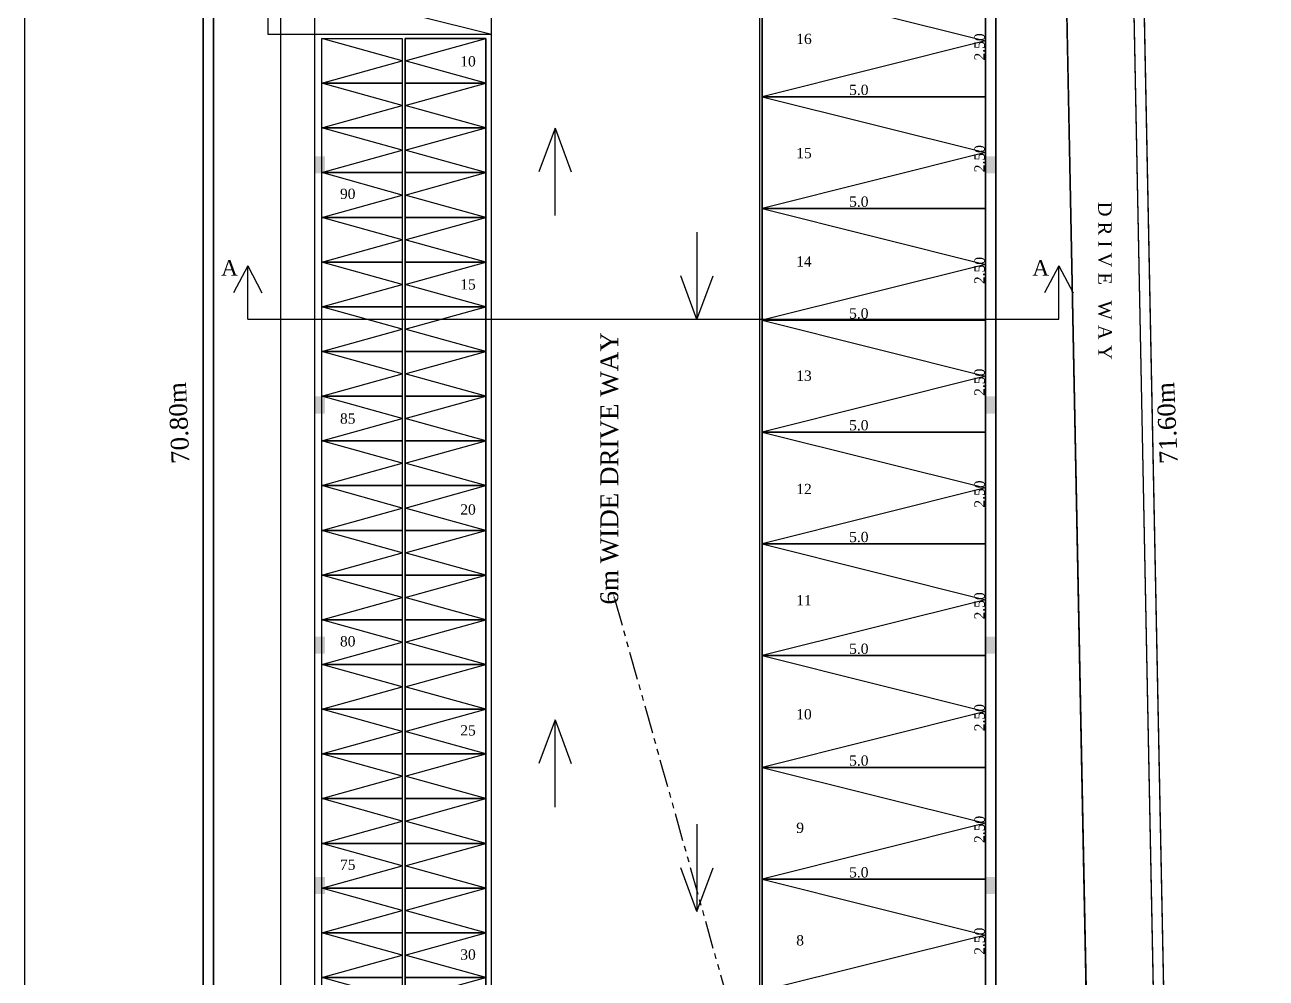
# Model space of a CAD drawing. Header units: metres. Extents: x 3520 to 17931, y 2577 to 6638.
# Drawn here: x 3520.48 to 3548.25, y 2643.43 to 2664.75 of the extents above; entities that cross this region are included whole.
import ezdxf

# ---------------------------------------------------------------- set-up
doc = ezdxf.new("R2010")
doc.units = ezdxf.units.M
doc.header["$MEASUREMENT"] = 0
doc.linetypes.add('HIDDEN', pattern=[0.375, 0.25, -0.125])
doc.linetypes.add('PHANTOM2', pattern=[1.25, 0.625, -0.125, 0.125, -0.125, 0.125, -0.125])
for name, color, linetype in [('BLK_1_COVERED_AREA', 7, 'Continuous'), ('BLK_1_FLR_0_BLT_UP_AREA', 7, 'Continuous'), ('BLK_1_FLR_0_BLT_UP_AREA_DEDUCT', 7, 'Continuous'), ('BLK_1_LVL_0_BLDG_FOOT_PRINT', 7, 'Continuous'), ('BLK_1_LVL_0_SIDE_SETBACK1', 7, 'Continuous'), ('BLK_1_LVL_0_SIDE_SETBACK2', 7, 'Continuous'), ('LOCATION_PLAN', 7, 'Continuous'), ('PARKING_SLOT', 7, 'Continuous'), ('PLOT_BOUNDARY', 7, 'Continuous'), ('RWH_1', 7, 'Continuous'), ('SEGREGATED_TOILET', 1, 'Continuous'), ('TWO_WHEELER_PARKING', 7, 'Continuous')]:
    doc.layers.add(name, color=color, linetype=linetype)
doc.styles.add('ANAND', font='times.ttf')
doc.styles.get("Standard").update_dxf_attribs({"font": 'times.ttf'})
doc.dimstyles.new('STANDARD$0', dxfattribs={"dimtxt": 0.25, "dimasz": 0.1, "dimexe": 2, "dimexo": 2, "dimgap": 0, "dimtad": 0, "dimzin": 0, "dimdsep": 46, "dimtxsty": 'ANAND', "dimcen": 0.0625, "dimdle": 2.5, "dimse1": 1, "dimse2": 1, "dimclrd": 2, "dimclre": 9, "dimadec": 0, "dimazin": 0, "dimtfac": 1, "dimtix": 1, "dimtofl": 0, "dimtmove": 2, "dimatfit": 3, "dimldrblk": 'OBLIQUE', "dimfxl": 0, "dimtolj": 1, "dimtzin": 0, "dimarcsym": 0})

# ---------------------------------------------------------------- blocks, each defined once
blk = doc.blocks.new('*D135')
at = {"layer": 'Defpoints', "color": 0}
for p in [(3533.645, 2652.022), (3533.645, 2652.022), (3543.235, 2617.96)]:
    blk.add_point(p, dxfattribs=at)
at = {"layer": 'SEGREGATED_TOILET', "color": 2, "linetype": 'PHANTOM2', "lineweight": -2}
for p, q in [((3533.672, 2651.926), (3538.331, 2635.376)), ((3543.208, 2618.057), (3538.548, 2634.606))]:
    blk.add_line(p, q, dxfattribs=at)
at = {"layer": 'SEGREGATED_TOILET', "color": 2}
for points in [[(3533.688, 2651.93), (3533.656, 2651.921), (3533.645, 2652.022)], [(3543.224, 2618.061), (3543.192, 2618.052), (3543.235, 2617.96)]]:
    blk.add_solid(points, dxfattribs=at)
at = {"layer": 'SEGREGATED_TOILET', "color": 0, "insert": (3538.44, 2634.991), "char_height": 0.25, "attachment_point": 5, "rotation": 285.7249, "style": 'ANAND'}
blk.add_mtext('\\A1;35.39', dxfattribs=at)
blk = doc.blocks.new('_Oblique')
at = {"color": 0, "linetype": 'ByBlock', "lineweight": -2}
blk.add_line((-0.5, -0.5), (0.5, 0.5), dxfattribs=at)

msp = doc.modelspace()

# ---------------------------------------------------------------- hatches: boundary and pattern name
h = msp.add_hatch()
h.set_pattern_fill('ANSI31', color=256, scale=0.888462)
h.set_pattern_definition([(45, (1575.42363, 3656.56344), (-0.0785296473, 0.0785296473), [])])
h.paths.add_polyline_path([(3540.143, 2683.065), (3537.808, 2683.065), (3537.808, 2682.456), (3538.036, 2682.456), (3538.036, 2682.837), (3539.915, 2682.837), (3539.915, 2680.857), (3538.036, 2680.857), (3538.036, 2681.237), (3537.808, 2681.237), (3537.808, 2680.628), (3540.143, 2680.628)])
h.paths.add_polyline_path([(3542.988, 2674.575), (3542.988, 2675.876), (3542.195, 2675.876), (3542.195, 2674.575)], flags=9)
h.paths.add_polyline_path([(3543.768, 2654.385), (3543.768, 2656.123), (3542.876, 2656.123), (3542.876, 2654.385)], flags=9)
h.paths.add_polyline_path([(3541.524, 2685.98), (3541.524, 2687.282), (3540.732, 2687.282), (3540.732, 2685.98)], flags=9)
h.paths.add_polyline_path([(3543.058, 2678.961), (3544.36, 2678.961), (3544.36, 2679.754), (3543.058, 2679.754)], flags=9)
h.paths.add_polyline_path([(3538.76, 2683.715), (3538.76, 2684.245), (3538.363, 2684.245), (3538.363, 2683.715)], flags=9)
h.paths.add_polyline_path([(3538.934, 2679.451), (3538.934, 2679.98), (3538.538, 2679.98), (3538.538, 2679.451)], flags=9)
h.paths.add_polyline_path([(3539.796, 2681.583), (3539.796, 2682.113), (3539.399, 2682.113), (3539.399, 2681.583)], flags=25)
h.paths.add_polyline_path([(3538.712, 2682.296), (3539.241, 2682.296), (3539.241, 2682.692), (3538.712, 2682.692)], flags=25)
h.paths.add_polyline_path([(3541.817, 2681.523), (3541.817, 2682.174), (3541.421, 2682.174), (3541.421, 2681.523)], flags=9)
h.paths.add_polyline_path([(3532.574, 2678.798), (3533.346, 2678.798), (3533.346, 2679.194), (3532.574, 2679.194)], flags=9)
h.paths.add_polyline_path([(3531.559, 2682.746), (3533.17, 2682.746), (3533.17, 2683.031), (3531.559, 2683.031)], flags=9)
h.paths.add_polyline_path([(3538.575, 2681.625), (3539.214, 2681.625), (3539.214, 2681.974), (3538.575, 2681.974)], flags=25)
h.paths.add_polyline_path([(3529.294, 2619.325), (3530.883, 2619.325), (3530.883, 2619.595), (3529.294, 2619.595)], flags=9)
h.paths.add_polyline_path([(3538.223, 2619.354), (3539.811, 2619.354), (3539.811, 2619.623), (3538.223, 2619.623)], flags=9)
h.paths.add_polyline_path([(3538.754, 2621.658), (3540.869, 2621.658), (3540.869, 2622.146), (3538.754, 2622.146)], flags=9)
h.paths.add_polyline_path([(3528.3, 2621.658), (3530.415, 2621.658), (3530.415, 2622.146), (3528.3, 2622.146)], flags=9)
h.paths.add_polyline_path([(3533.917, 2624.363), (3535.287, 2624.363), (3535.287, 2624.743), (3533.917, 2624.743)], flags=9)
h.paths.add_polyline_path([(3524.75, 2681.596), (3525.935, 2681.596), (3525.935, 2682.032), (3524.75, 2682.032)], flags=9)
h.paths.add_polyline_path([(3539.833, 2623.708), (3541.589, 2623.708), (3541.589, 2624.183), (3539.833, 2624.183)], flags=9)
h.paths.add_polyline_path([(3527.649, 2623.708), (3529.404, 2623.708), (3529.404, 2624.183), (3527.649, 2624.183)], flags=9)
h.paths.add_polyline_path([(3531.304, 2681.274), (3533.969, 2681.274), (3533.969, 2681.844), (3531.304, 2681.844)], flags=9)
h.paths.add_polyline_path([(3539.486, 2620.353), (3541.242, 2620.353), (3541.242, 2620.828), (3539.486, 2620.828)], flags=9)
h.paths.add_polyline_path([(3527.622, 2620.353), (3529.378, 2620.353), (3529.378, 2620.828), (3527.622, 2620.828)], flags=9)
h.paths.add_polyline_path([(3528.044, 2618.32), (3530.35, 2618.32), (3530.35, 2618.795), (3528.044, 2618.795)], flags=9)
h.paths.add_polyline_path([(3524.215, 2660.673), (3524.215, 2657.79), (3524.849, 2657.79), (3524.849, 2660.673)], flags=9)
h.paths.add_polyline_path([(3542.872, 2629.511), (3544.322, 2629.511), (3544.322, 2630.144), (3542.872, 2630.144)], flags=9)
h.paths.add_polyline_path([(3524.835, 2629.511), (3526.284, 2629.511), (3526.284, 2630.144), (3524.835, 2630.144)], flags=9)
h.paths.add_polyline_path([(3536.727, 2683.82), (3537.078, 2683.82), (3537.078, 2684.169), (3536.727, 2684.169)], flags=9)
h.paths.add_polyline_path([(3530.817, 2651.515), (3535.422, 2651.515), (3535.422, 2652.782), (3530.817, 2652.782)], flags=9)
h.paths.add_polyline_path([(3542.983, 2617.369), (3544.201, 2617.369), (3544.201, 2618.002), (3542.983, 2618.002)], flags=9)
h.paths.add_polyline_path([(3524.692, 2617.369), (3526.413, 2617.369), (3526.413, 2618.002), (3524.692, 2618.002)], flags=9)
h.paths.add_polyline_path([(3529.921, 2661.061), (3529.921, 2657.383), (3530.555, 2657.383), (3530.555, 2661.061)], flags=9)
h.paths.add_polyline_path([(3535.618, 2660.573), (3535.618, 2657.864), (3536.251, 2657.864), (3536.251, 2660.573)], flags=9)
h.paths.add_polyline_path([(3532.166, 2636.361), (3536.986, 2636.361), (3536.986, 2636.994), (3532.166, 2636.994)], flags=9)
h = msp.add_hatch(color=256)
h.paths.add_polyline_path([(3527.197, 2661.812), (3527.083, 2661.812), (3527.083, 2661.545), (3527.197, 2661.545)])
h.paths.add_polyline_path([(3527.083, 2661.812), (3526.969, 2661.812), (3526.969, 2661.545), (3527.083, 2661.545)])
h.paths.add_polyline_path([(3527.197, 2661.545), (3527.083, 2661.545), (3527.083, 2661.431), (3527.197, 2661.431)])
h.paths.add_polyline_path([(3527.083, 2661.545), (3526.969, 2661.545), (3526.969, 2661.431), (3527.083, 2661.431)])
h = msp.add_hatch(color=256)
h.paths.add_polyline_path([(3542.199, 2661.812), (3542.085, 2661.812), (3542.085, 2661.545), (3542.199, 2661.545)])
h.paths.add_polyline_path([(3542.085, 2661.812), (3541.971, 2661.812), (3541.971, 2661.545), (3542.085, 2661.545)])
h.paths.add_polyline_path([(3542.199, 2661.545), (3542.085, 2661.545), (3542.085, 2661.431), (3542.199, 2661.431)])
h.paths.add_polyline_path([(3542.085, 2661.545), (3541.971, 2661.545), (3541.971, 2661.431), (3542.085, 2661.431)])
h = msp.add_hatch(color=256)
h.paths.add_polyline_path([(3527.197, 2656.44), (3527.083, 2656.44), (3527.083, 2656.173), (3527.197, 2656.173)])
h.paths.add_polyline_path([(3527.083, 2656.44), (3526.969, 2656.44), (3526.969, 2656.173), (3527.083, 2656.173)])
h.paths.add_polyline_path([(3527.197, 2656.173), (3527.083, 2656.173), (3527.083, 2656.059), (3527.197, 2656.059)])
h.paths.add_polyline_path([(3527.083, 2656.173), (3526.969, 2656.173), (3526.969, 2656.059), (3527.083, 2656.059)])
h = msp.add_hatch(color=256)
h.paths.add_polyline_path([(3542.199, 2656.44), (3542.085, 2656.44), (3542.085, 2656.173), (3542.199, 2656.173)])
h.paths.add_polyline_path([(3542.085, 2656.44), (3541.971, 2656.44), (3541.971, 2656.173), (3542.085, 2656.173)])
h.paths.add_polyline_path([(3542.199, 2656.173), (3542.085, 2656.173), (3542.085, 2656.059), (3542.199, 2656.059)])
h.paths.add_polyline_path([(3542.085, 2656.173), (3541.971, 2656.173), (3541.971, 2656.059), (3542.085, 2656.059)])
h = msp.add_hatch(color=256)
h.paths.add_polyline_path([(3527.197, 2651.067), (3527.083, 2651.067), (3527.083, 2650.801), (3527.197, 2650.801)])
h.paths.add_polyline_path([(3527.083, 2651.067), (3526.969, 2651.067), (3526.969, 2650.801), (3527.083, 2650.801)])
h.paths.add_polyline_path([(3527.197, 2650.801), (3527.083, 2650.801), (3527.083, 2650.687), (3527.197, 2650.687)])
h.paths.add_polyline_path([(3527.083, 2650.801), (3526.969, 2650.801), (3526.969, 2650.687), (3527.083, 2650.687)])
h = msp.add_hatch(color=256)
h.paths.add_polyline_path([(3542.199, 2651.067), (3542.085, 2651.067), (3542.085, 2650.801), (3542.199, 2650.801)])
h.paths.add_polyline_path([(3542.085, 2651.067), (3541.971, 2651.067), (3541.971, 2650.801), (3542.085, 2650.801)])
h.paths.add_polyline_path([(3542.199, 2650.801), (3542.085, 2650.801), (3542.085, 2650.687), (3542.199, 2650.687)])
h.paths.add_polyline_path([(3542.085, 2650.801), (3541.971, 2650.801), (3541.971, 2650.687), (3542.085, 2650.687)])
h = msp.add_hatch(color=256)
h.paths.add_polyline_path([(3527.197, 2645.695), (3527.083, 2645.695), (3527.083, 2645.429), (3527.197, 2645.429)])
h.paths.add_polyline_path([(3527.083, 2645.695), (3526.969, 2645.695), (3526.969, 2645.429), (3527.083, 2645.429)])
h.paths.add_polyline_path([(3527.197, 2645.429), (3527.083, 2645.429), (3527.083, 2645.315), (3527.197, 2645.315)])
h.paths.add_polyline_path([(3527.083, 2645.429), (3526.969, 2645.429), (3526.969, 2645.315), (3527.083, 2645.315)])
h = msp.add_hatch(color=256)
h.paths.add_polyline_path([(3542.199, 2645.695), (3542.085, 2645.695), (3542.085, 2645.429), (3542.199, 2645.429)])
h.paths.add_polyline_path([(3542.085, 2645.695), (3541.971, 2645.695), (3541.971, 2645.429), (3542.085, 2645.429)])
h.paths.add_polyline_path([(3542.199, 2645.429), (3542.085, 2645.429), (3542.085, 2645.315), (3542.199, 2645.315)])
h.paths.add_polyline_path([(3542.085, 2645.429), (3541.971, 2645.429), (3541.971, 2645.315), (3542.085, 2645.315)])

# ---------------------------------------------------------------- linework, layer by layer
for p, q in [((3545.056, 2688.364), (3546.471, 2616.778)), ((3543.331, 2688.096), (3544.736, 2616.979)), ((3544.83, 2688.125), (3546.236, 2617.008)), ((3524.471, 2687.578), (3524.471, 2616.778)), ((3524.701, 2687.357), (3524.701, 2616.778)), ((3526.201, 2687.357), (3526.201, 2616.778)), ((3530.92, 2616.778), (3530.92, 2679.072)), ((3536.92, 2616.778), (3536.92, 2679.072)), ((3532.342, 2662.441), (3531.98, 2661.464)), ((3532.342, 2660.487), (3532.342, 2662.441)), ((3532.342, 2662.441), (3532.704, 2661.464)), ((3535.514, 2660.112), (3535.514, 2658.159)), ((3525.467, 2659.359), (3525.147, 2658.76)), ((3525.467, 2658.166), (3525.467, 2659.359)), ((3525.467, 2659.359), (3525.786, 2658.76)), ((3543.61, 2659.359), (3543.291, 2658.76)), ((3543.61, 2658.166), (3543.61, 2659.359)), ((3543.61, 2659.359), (3543.93, 2658.76)), ((3535.514, 2658.159), (3535.152, 2659.135)), ((3535.514, 2658.159), (3535.876, 2659.135)), ((3525.467, 2658.166), (3543.61, 2658.166)), ((3532.342, 2649.208), (3531.98, 2648.231)), ((3532.342, 2647.255), (3532.342, 2649.208)), ((3532.342, 2649.208), (3532.704, 2648.231)), ((3535.514, 2646.879), (3535.514, 2644.926)), ((3535.514, 2644.926), (3535.152, 2645.902)), ((3535.514, 2644.926), (3535.876, 2645.902))]:
    msp.add_line(p, q)
at = {"linetype": 'HIDDEN'}
for p, q in [((3526.969, 2634.951), (3526.968, 2672.175)), ((3542.199, 2672.175), (3542.199, 2634.951))]:
    msp.add_line(p, q, dxfattribs=at)
for points in [[(3520.483, 2710.351), (3679.581, 2710.351), (3679.581, 2606.963), (3520.483, 2606.963)], [(3542.199, 2625.417), (3526.969, 2625.417), (3526.969, 2685.121), (3542.199, 2685.121)]]:
    msp.add_lwpolyline(points, close=True)
for points in [[(3530.92, 2667.044), (3525.92, 2667.044), (3525.92, 2664.544), (3530.92, 2664.544), (3530.92, 2667.044), (3525.92, 2665.794), (3530.92, 2664.544)], [(3536.971, 2665.645), (3541.971, 2665.645), (3541.971, 2663.145), (3536.971, 2663.145), (3536.971, 2665.645), (3541.971, 2664.395), (3536.971, 2663.145)], [(3527.126, 2663.446), (3527.126, 2664.446), (3528.926, 2664.446), (3528.926, 2663.446), (3527.126, 2663.446), (3528.926, 2663.946), (3527.126, 2664.446)], [(3530.793, 2663.446), (3530.793, 2664.446), (3528.993, 2664.446), (3528.993, 2663.446), (3530.793, 2663.446), (3528.993, 2663.946), (3530.793, 2664.446)], [(3527.126, 2662.446), (3527.126, 2663.446), (3528.926, 2663.446), (3528.926, 2662.446), (3527.126, 2662.446), (3528.926, 2662.946), (3527.126, 2663.446)], [(3530.793, 2662.446), (3530.793, 2663.446), (3528.993, 2663.446), (3528.993, 2662.446), (3530.793, 2662.446), (3528.993, 2662.946), (3530.793, 2663.446)], [(3536.971, 2663.145), (3541.971, 2663.145), (3541.971, 2660.645), (3536.971, 2660.645), (3536.971, 2663.145), (3541.971, 2661.895), (3536.971, 2660.645)], [(3527.126, 2661.446), (3527.126, 2662.446), (3528.926, 2662.446), (3528.926, 2661.446), (3527.126, 2661.446), (3528.926, 2661.946), (3527.126, 2662.446)], [(3530.793, 2661.446), (3530.793, 2662.446), (3528.993, 2662.446), (3528.993, 2661.446), (3530.793, 2661.446), (3528.993, 2661.946), (3530.793, 2662.446)], [(3527.126, 2660.446), (3527.126, 2661.446), (3528.926, 2661.446), (3528.926, 2660.446), (3527.126, 2660.446), (3528.926, 2660.946), (3527.126, 2661.446)], [(3530.793, 2660.446), (3530.793, 2661.446), (3528.993, 2661.446), (3528.993, 2660.446), (3530.793, 2660.446), (3528.993, 2660.946), (3530.793, 2661.446)], [(3536.971, 2660.645), (3541.971, 2660.645), (3541.971, 2658.145), (3536.971, 2658.145), (3536.971, 2660.645), (3541.971, 2659.395), (3536.971, 2658.145)], [(3527.126, 2659.446), (3527.126, 2660.446), (3528.926, 2660.446), (3528.926, 2659.446), (3527.126, 2659.446), (3528.926, 2659.946), (3527.126, 2660.446)], [(3530.793, 2659.446), (3530.793, 2660.446), (3528.993, 2660.446), (3528.993, 2659.446), (3530.793, 2659.446), (3528.993, 2659.946), (3530.793, 2660.446)], [(3527.126, 2658.446), (3527.126, 2659.446), (3528.926, 2659.446), (3528.926, 2658.446), (3527.126, 2658.446), (3528.926, 2658.946), (3527.126, 2659.446)], [(3530.793, 2658.446), (3530.793, 2659.446), (3528.993, 2659.446), (3528.993, 2658.446), (3530.793, 2658.446), (3528.993, 2658.946), (3530.793, 2659.446)], [(3527.126, 2657.446), (3527.126, 2658.446), (3528.926, 2658.446), (3528.926, 2657.446), (3527.126, 2657.446), (3528.926, 2657.946), (3527.126, 2658.446)], [(3530.793, 2657.446), (3530.793, 2658.446), (3528.993, 2658.446), (3528.993, 2657.446), (3530.793, 2657.446), (3528.993, 2657.946), (3530.793, 2658.446)], [(3536.971, 2658.145), (3541.971, 2658.145), (3541.971, 2655.645), (3536.971, 2655.645), (3536.971, 2658.145), (3541.971, 2656.895), (3536.971, 2655.645)], [(3527.126, 2656.446), (3527.126, 2657.446), (3528.926, 2657.446), (3528.926, 2656.446), (3527.126, 2656.446), (3528.926, 2656.946), (3527.126, 2657.446)], [(3530.793, 2656.446), (3530.793, 2657.446), (3528.993, 2657.446), (3528.993, 2656.446), (3530.793, 2656.446), (3528.993, 2656.946), (3530.793, 2657.446)], [(3527.126, 2655.446), (3527.126, 2656.446), (3528.926, 2656.446), (3528.926, 2655.446), (3527.126, 2655.446), (3528.926, 2655.946), (3527.126, 2656.446)], [(3530.793, 2655.446), (3530.793, 2656.446), (3528.993, 2656.446), (3528.993, 2655.446), (3530.793, 2655.446), (3528.993, 2655.946), (3530.793, 2656.446)], [(3536.971, 2655.645), (3541.971, 2655.645), (3541.971, 2653.145), (3536.971, 2653.145), (3536.971, 2655.645), (3541.971, 2654.395), (3536.971, 2653.145)], [(3527.126, 2654.446), (3527.126, 2655.446), (3528.926, 2655.446), (3528.926, 2654.446), (3527.126, 2654.446), (3528.926, 2654.946), (3527.126, 2655.446)], [(3530.793, 2654.446), (3530.793, 2655.446), (3528.993, 2655.446), (3528.993, 2654.446), (3530.793, 2654.446), (3528.993, 2654.946), (3530.793, 2655.446)], [(3527.126, 2653.446), (3527.126, 2654.446), (3528.926, 2654.446), (3528.926, 2653.446), (3527.126, 2653.446), (3528.926, 2653.946), (3527.126, 2654.446)], [(3530.793, 2653.446), (3530.793, 2654.446), (3528.993, 2654.446), (3528.993, 2653.446), (3530.793, 2653.446), (3528.993, 2653.946), (3530.793, 2654.446)], [(3527.126, 2652.446), (3527.126, 2653.446), (3528.926, 2653.446), (3528.926, 2652.446), (3527.126, 2652.446), (3528.926, 2652.946), (3527.126, 2653.446)], [(3530.793, 2652.446), (3530.793, 2653.446), (3528.993, 2653.446), (3528.993, 2652.446), (3530.793, 2652.446), (3528.993, 2652.946), (3530.793, 2653.446)], [(3536.971, 2653.145), (3541.971, 2653.145), (3541.971, 2650.645), (3536.971, 2650.645), (3536.971, 2653.145), (3541.971, 2651.895), (3536.971, 2650.645)], [(3527.126, 2651.446), (3527.126, 2652.446), (3528.926, 2652.446), (3528.926, 2651.446), (3527.126, 2651.446), (3528.926, 2651.946), (3527.126, 2652.446)], [(3530.793, 2651.446), (3530.793, 2652.446), (3528.993, 2652.446), (3528.993, 2651.446), (3530.793, 2651.446), (3528.993, 2651.946), (3530.793, 2652.446)], [(3527.126, 2650.446), (3527.126, 2651.446), (3528.926, 2651.446), (3528.926, 2650.446), (3527.126, 2650.446), (3528.926, 2650.946), (3527.126, 2651.446)], [(3530.793, 2650.446), (3530.793, 2651.446), (3528.993, 2651.446), (3528.993, 2650.446), (3530.793, 2650.446), (3528.993, 2650.946), (3530.793, 2651.446)], [(3536.971, 2650.645), (3541.971, 2650.645), (3541.971, 2648.145), (3536.971, 2648.145), (3536.971, 2650.645), (3541.971, 2649.395), (3536.971, 2648.145)], [(3527.126, 2649.446), (3527.126, 2650.446), (3528.926, 2650.446), (3528.926, 2649.446), (3527.126, 2649.446), (3528.926, 2649.946), (3527.126, 2650.446)], [(3530.793, 2649.446), (3530.793, 2650.446), (3528.993, 2650.446), (3528.993, 2649.446), (3530.793, 2649.446), (3528.993, 2649.946), (3530.793, 2650.446)], [(3527.126, 2648.446), (3527.126, 2649.446), (3528.926, 2649.446), (3528.926, 2648.446), (3527.126, 2648.446), (3528.926, 2648.946), (3527.126, 2649.446)], [(3530.793, 2648.446), (3530.793, 2649.446), (3528.993, 2649.446), (3528.993, 2648.446), (3530.793, 2648.446), (3528.993, 2648.946), (3530.793, 2649.446)], [(3527.126, 2647.446), (3527.126, 2648.446), (3528.926, 2648.446), (3528.926, 2647.446), (3527.126, 2647.446), (3528.926, 2647.946), (3527.126, 2648.446)], [(3530.793, 2647.446), (3530.793, 2648.446), (3528.993, 2648.446), (3528.993, 2647.446), (3530.793, 2647.446), (3528.993, 2647.946), (3530.793, 2648.446)], [(3536.971, 2648.145), (3541.971, 2648.145), (3541.971, 2645.645), (3536.971, 2645.645), (3536.971, 2648.145), (3541.971, 2646.895), (3536.971, 2645.645)], [(3527.126, 2646.446), (3527.126, 2647.446), (3528.926, 2647.446), (3528.926, 2646.446), (3527.126, 2646.446), (3528.926, 2646.946), (3527.126, 2647.446)], [(3530.793, 2646.446), (3530.793, 2647.446), (3528.993, 2647.446), (3528.993, 2646.446), (3530.793, 2646.446), (3528.993, 2646.946), (3530.793, 2647.446)], [(3527.126, 2645.446), (3527.126, 2646.446), (3528.926, 2646.446), (3528.926, 2645.446), (3527.126, 2645.446), (3528.926, 2645.946), (3527.126, 2646.446)], [(3530.793, 2645.446), (3530.793, 2646.446), (3528.993, 2646.446), (3528.993, 2645.446), (3530.793, 2645.446), (3528.993, 2645.946), (3530.793, 2646.446)], [(3536.971, 2645.645), (3541.971, 2645.645), (3541.971, 2643.145), (3536.971, 2643.145), (3536.971, 2645.645), (3541.971, 2644.395), (3536.971, 2643.145)], [(3527.126, 2644.446), (3527.126, 2645.446), (3528.926, 2645.446), (3528.926, 2644.446), (3527.126, 2644.446), (3528.926, 2644.946), (3527.126, 2645.446)], [(3530.793, 2644.446), (3530.793, 2645.446), (3528.993, 2645.446), (3528.993, 2644.446), (3530.793, 2644.446), (3528.993, 2644.946), (3530.793, 2645.446)], [(3527.126, 2643.446), (3527.126, 2644.446), (3528.926, 2644.446), (3528.926, 2643.446), (3527.126, 2643.446), (3528.926, 2643.946), (3527.126, 2644.446)], [(3530.793, 2643.446), (3530.793, 2644.446), (3528.993, 2644.446), (3528.993, 2643.446), (3530.793, 2643.446), (3528.993, 2643.946), (3530.793, 2644.446)], [(3527.126, 2642.446), (3527.126, 2643.446), (3528.926, 2643.446), (3528.926, 2642.446), (3527.126, 2642.446), (3528.926, 2642.946), (3527.126, 2643.446)], [(3530.793, 2642.446), (3530.793, 2643.446), (3528.993, 2643.446), (3528.993, 2642.446), (3530.793, 2642.446), (3528.993, 2642.946), (3530.793, 2643.446)]]:
    msp.add_lwpolyline(points)
at = {"layer": 'BLK_1_COVERED_AREA'}
msp.add_lwpolyline([(3542.199, 2625.417), (3526.969, 2625.417), (3526.969, 2685.121), (3542.199, 2685.121)], close=True, dxfattribs=at)
at = {"layer": 'BLK_1_FLR_0_BLT_UP_AREA', "color": 18}
msp.add_lwpolyline([(3542.202, 2625.417), (3526.971, 2625.417), (3526.971, 2685.121), (3542.202, 2685.121)], close=True, dxfattribs=at)
at = {"layer": 'BLK_1_FLR_0_BLT_UP_AREA_DEDUCT', "color": 18}
msp.add_lwpolyline([(3542.202, 2625.417), (3526.971, 2625.417), (3526.971, 2685.121), (3542.202, 2685.121)], close=True, dxfattribs=at)
at = {"layer": 'BLK_1_LVL_0_BLDG_FOOT_PRINT', "color": 1}
msp.add_lwpolyline([(3542.199, 2625.417), (3526.969, 2625.417), (3526.969, 2685.121), (3542.199, 2685.121)], close=True, dxfattribs=at)
at = {"layer": 'BLK_1_LVL_0_SIDE_SETBACK1', "color": 171}
msp.add_lwpolyline([(3526.971, 2625.417), (3526.969, 2685.121), (3526.969, 2685.121), (3524.471, 2685.097), (3524.471, 2625.502), (3526.971, 2625.417)], close=True, dxfattribs=at)
at = {"layer": 'BLK_1_LVL_0_SIDE_SETBACK2', "color": 102}
msp.add_lwpolyline([(3542.199, 2625.917), (3542.199, 2685.121), (3542.199, 2685.121), (3545.119, 2685.164), (3546.292, 2625.837), (3542.194, 2625.417)], close=True, dxfattribs=at)
at = {"layer": 'LOCATION_PLAN', "color": 7}
msp.add_lwpolyline([(3520.483, 2710.351), (3679.581, 2710.351), (3679.581, 2606.963), (3520.483, 2606.963)], close=True, dxfattribs=at)
at = {"layer": 'PARKING_SLOT', "color": 30}
for points in [[(3530.92, 2667.044), (3525.92, 2667.044), (3525.92, 2664.544), (3530.92, 2664.544)], [(3541.971, 2665.645), (3536.971, 2665.645), (3536.971, 2663.145), (3541.971, 2663.145)], [(3541.971, 2663.145), (3536.971, 2663.145), (3536.971, 2660.645), (3541.971, 2660.645)], [(3541.971, 2660.645), (3536.971, 2660.645), (3536.971, 2658.145), (3541.971, 2658.145)], [(3541.971, 2658.145), (3536.971, 2658.145), (3536.971, 2655.645), (3541.971, 2655.645)], [(3541.971, 2655.645), (3536.971, 2655.645), (3536.971, 2653.145), (3541.971, 2653.145)], [(3541.971, 2653.145), (3536.971, 2653.145), (3536.971, 2650.645), (3541.971, 2650.645)], [(3541.971, 2650.645), (3536.971, 2650.645), (3536.971, 2648.145), (3541.971, 2648.145)], [(3541.971, 2648.145), (3536.971, 2648.145), (3536.971, 2645.645), (3541.971, 2645.645)], [(3541.971, 2645.645), (3536.971, 2645.645), (3536.971, 2643.145), (3541.971, 2643.145)]]:
    msp.add_lwpolyline(points, close=True, dxfattribs=at)
at = {"layer": 'PLOT_BOUNDARY', "color": 70}
msp.add_lwpolyline([(3524.471, 2616.778), (3524.471, 2687.578), (3545.056, 2688.364), (3546.471, 2616.778), (3524.471, 2616.778)], close=True, dxfattribs=at)
at = {"layer": 'RWH_1', "color": 130}
msp.add_lwpolyline([(3524.701, 2616.778), (3524.701, 2687.357), (3544.83, 2688.125), (3546.236, 2617.008), (3544.736, 2617.008), (3543.361, 2686.568), (3526.201, 2685.913), (3526.201, 2616.778), (3524.701, 2616.778)], dxfattribs=at)
at = {"layer": 'TWO_WHEELER_PARKING', "color": 2}
for points in [[(3527.126, 2664.446), (3528.926, 2664.446), (3528.926, 2663.446), (3527.126, 2663.446)], [(3528.993, 2664.446), (3530.793, 2664.446), (3530.793, 2663.446), (3528.993, 2663.446)], [(3527.126, 2663.446), (3528.926, 2663.446), (3528.926, 2662.446), (3527.126, 2662.446)], [(3528.993, 2663.446), (3530.793, 2663.446), (3530.793, 2662.446), (3528.993, 2662.446)], [(3527.126, 2662.446), (3528.926, 2662.446), (3528.926, 2661.446), (3527.126, 2661.446)], [(3528.993, 2662.446), (3530.793, 2662.446), (3530.793, 2661.446), (3528.993, 2661.446)], [(3527.126, 2661.446), (3528.926, 2661.446), (3528.926, 2660.446), (3527.126, 2660.446)], [(3528.993, 2661.446), (3530.793, 2661.446), (3530.793, 2660.446), (3528.993, 2660.446)], [(3527.126, 2660.446), (3528.926, 2660.446), (3528.926, 2659.446), (3527.126, 2659.446)], [(3528.993, 2660.446), (3530.793, 2660.446), (3530.793, 2659.446), (3528.993, 2659.446)], [(3527.126, 2659.446), (3528.926, 2659.446), (3528.926, 2658.446), (3527.126, 2658.446)], [(3528.993, 2659.446), (3530.793, 2659.446), (3530.793, 2658.446), (3528.993, 2658.446)], [(3527.126, 2658.446), (3528.926, 2658.446), (3528.926, 2657.446), (3527.126, 2657.446)], [(3528.993, 2658.446), (3530.793, 2658.446), (3530.793, 2657.446), (3528.993, 2657.446)], [(3527.126, 2657.446), (3528.926, 2657.446), (3528.926, 2656.446), (3527.126, 2656.446)], [(3528.993, 2657.446), (3530.793, 2657.446), (3530.793, 2656.446), (3528.993, 2656.446)], [(3527.126, 2656.446), (3528.926, 2656.446), (3528.926, 2655.446), (3527.126, 2655.446)], [(3528.993, 2656.446), (3530.793, 2656.446), (3530.793, 2655.446), (3528.993, 2655.446)], [(3527.126, 2655.446), (3528.926, 2655.446), (3528.926, 2654.446), (3527.126, 2654.446)], [(3528.993, 2655.446), (3530.793, 2655.446), (3530.793, 2654.446), (3528.993, 2654.446)], [(3527.126, 2654.446), (3528.926, 2654.446), (3528.926, 2653.446), (3527.126, 2653.446)], [(3528.993, 2654.446), (3530.793, 2654.446), (3530.793, 2653.446), (3528.993, 2653.446)], [(3527.126, 2653.446), (3528.926, 2653.446), (3528.926, 2652.446), (3527.126, 2652.446)], [(3528.993, 2653.446), (3530.793, 2653.446), (3530.793, 2652.446), (3528.993, 2652.446)], [(3527.126, 2652.446), (3528.926, 2652.446), (3528.926, 2651.446), (3527.126, 2651.446)], [(3528.993, 2652.446), (3530.793, 2652.446), (3530.793, 2651.446), (3528.993, 2651.446)], [(3527.126, 2651.446), (3528.926, 2651.446), (3528.926, 2650.446), (3527.126, 2650.446)], [(3528.993, 2651.446), (3530.793, 2651.446), (3530.793, 2650.446), (3528.993, 2650.446)], [(3527.126, 2650.446), (3528.926, 2650.446), (3528.926, 2649.446), (3527.126, 2649.446)], [(3528.993, 2650.446), (3530.793, 2650.446), (3530.793, 2649.446), (3528.993, 2649.446)], [(3527.126, 2649.446), (3528.926, 2649.446), (3528.926, 2648.446), (3527.126, 2648.446)], [(3528.993, 2649.446), (3530.793, 2649.446), (3530.793, 2648.446), (3528.993, 2648.446)], [(3527.126, 2648.446), (3528.926, 2648.446), (3528.926, 2647.446), (3527.126, 2647.446)], [(3528.993, 2648.446), (3530.793, 2648.446), (3530.793, 2647.446), (3528.993, 2647.446)], [(3527.126, 2647.446), (3528.926, 2647.446), (3528.926, 2646.446), (3527.126, 2646.446)], [(3528.993, 2647.446), (3530.793, 2647.446), (3530.793, 2646.446), (3528.993, 2646.446)], [(3527.126, 2646.446), (3528.926, 2646.446), (3528.926, 2645.446), (3527.126, 2645.446)], [(3528.993, 2646.446), (3530.793, 2646.446), (3530.793, 2645.446), (3528.993, 2645.446)], [(3527.126, 2645.446), (3528.926, 2645.446), (3528.926, 2644.446), (3527.126, 2644.446)], [(3528.993, 2645.446), (3530.793, 2645.446), (3530.793, 2644.446), (3528.993, 2644.446)], [(3527.126, 2644.446), (3528.926, 2644.446), (3528.926, 2643.446), (3527.126, 2643.446)], [(3528.993, 2644.446), (3530.793, 2644.446), (3530.793, 2643.446), (3528.993, 2643.446)], [(3527.126, 2643.446), (3528.926, 2643.446), (3528.926, 2642.446), (3527.126, 2642.446)], [(3528.993, 2643.446), (3530.793, 2643.446), (3530.793, 2642.446), (3528.993, 2642.446)]]:
    msp.add_lwpolyline(points, close=True, dxfattribs=at)

# ---------------------------------------------------------------- texts
for s, height, p in [('16', 0.23, (3537.736, 2664.323)), ('10', 0.23, (3530.222, 2663.821)), ('5.0', 0.23, (3538.919, 2663.183)), ('15', 0.23, (3537.736, 2661.769)), ('90', 0.23, (3527.531, 2660.858)), ('5.0', 0.23, (3538.919, 2660.683)), ('A', 0.345, (3524.873, 2659.143)), ('14', 0.23, (3537.736, 2659.347)), ('A', 0.345, (3543.017, 2659.143)), ('15', 0.23, (3530.222, 2658.833)), ('5.0', 0.23, (3538.919, 2658.183)), ('13', 0.23, (3537.736, 2656.79)), ('85', 0.23, (3527.531, 2655.832)), ('5.0', 0.23, (3538.919, 2655.683)), ('12', 0.23, (3537.736, 2654.256)), ('20', 0.23, (3530.222, 2653.799)), ('5.0', 0.23, (3538.919, 2653.183)), ('11', 0.23, (3537.736, 2651.769)), ('80', 0.23, (3527.531, 2650.85)), ('5.0', 0.23, (3538.919, 2650.683)), ('10', 0.23, (3537.736, 2649.22)), ('25', 0.23, (3530.222, 2648.859)), ('5.0', 0.23, (3538.919, 2648.183)), ('9', 0.23, (3537.736, 2646.679)), ('75', 0.23, (3527.531, 2645.854)), ('5.0', 0.23, (3538.919, 2645.683)), ('8', 0.23, (3537.736, 2644.163)), ('30', 0.23, (3530.222, 2643.845))]:
    msp.add_text(s, height=height).set_placement(p)
for p in [(3541.951, 2663.954), (3541.951, 2661.454), (3541.951, 2658.954), (3541.951, 2656.454), (3541.951, 2653.954), (3541.951, 2651.454), (3541.951, 2648.954), (3541.951, 2646.454), (3541.951, 2643.954)]:
    msp.add_text('2.50', height=0.23, rotation=90).set_placement(p)
for s, insert, char_height, width, attachment_point, rotation in [('D R I V E   W A Y', (3544.483, 2657.262), 0.30425, 4.9161, 9, 270), ('6m WIDE DRIVE WAY', (3533.355, 2657.878), 0.4, 9.83219, 3, 90), ('70.80m', (3523.686, 2656.751), 0.4, 9.83219, 3, 92.5283), ('71.60m', (3545.789, 2656.751), 0.4, 9.83219, 3, 92.5283)]:
    msp.add_mtext(s, dxfattribs=dict(insert=insert, char_height=char_height, width=width, attachment_point=attachment_point, rotation=rotation))

# ---------------------------------------------------------------- dimensions: what is measured, and where the dimension line sits
at = {"layer": 'SEGREGATED_TOILET', "color": 1}
dim = msp.add_aligned_dim(p1=(3543.235, 2617.96), p2=(3533.645, 2652.022), distance=0, dimstyle='STANDARD$0', override={"dimfxl": 75, "dimarcsym": 2}, dxfattribs=at)
dim.commit()
dim.dimension.update_dxf_attribs({"geometry": '*D135', "text_midpoint": (3538.44, 2634.991)})

doc.saveas('drawing.dxf')
